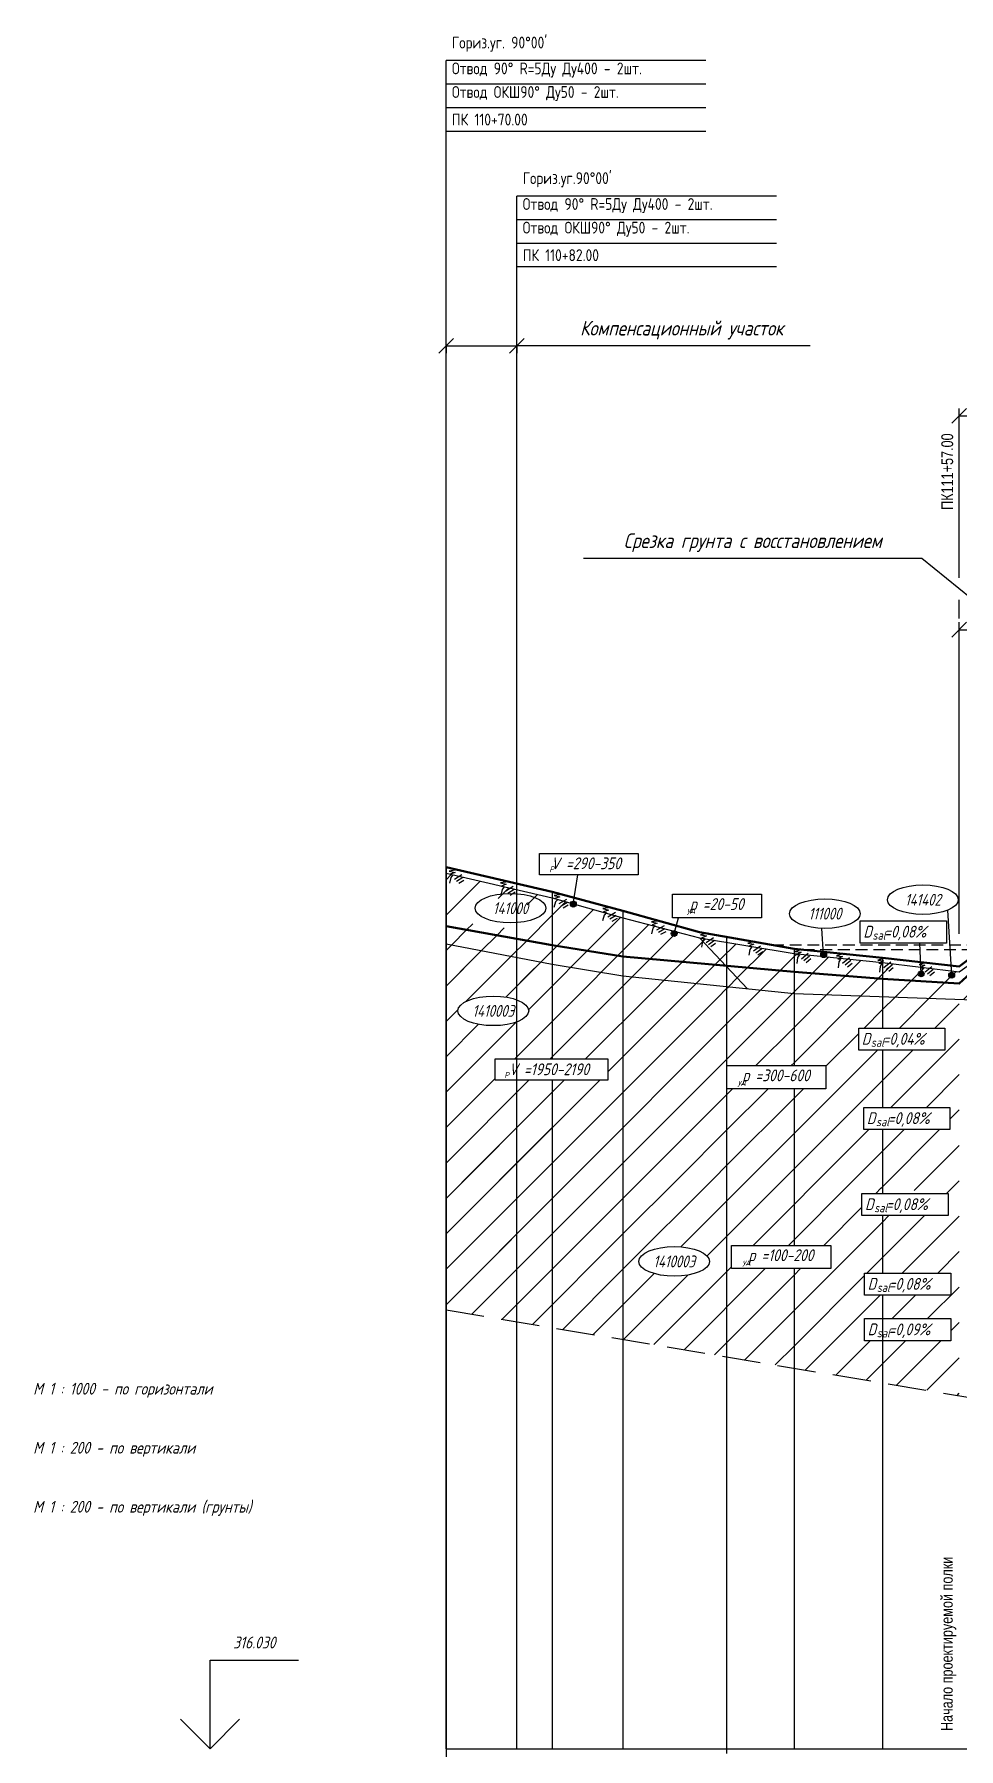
# Model space of a CAD drawing. Extents: x 32 to 1138, y -41 to 702.
# Drawn here: x 49.7 to 206.4, y 295.3 to 585.8 of the extents above; entities that cross this region are included whole.
import ezdxf
from ezdxf.enums import TextEntityAlignment as Align

# ---------------------------------------------------------------- set-up
doc = ezdxf.new("R2010")
doc.units = 0
doc.linetypes.add('IZ_HIDDEN', pattern=[3, 2, -1])
doc.linetypes.add('ИИ27003', pattern=[9.5, 6.5, -3])
for name, color, linetype, lineweight in [('ИИ_ГЕОЛОГИЯ_025', 7, 'Continuous', 25), ('ИИ_ГЕОЛОГИЯ_050', 7, 'Continuous', 50), ('ИИ_ГЕОФИЗИКА_025', 7, 'Continuous', 25), ('ИИ_ГИДРОЛОГИЯ_025', 150, 'Continuous', 25), ('ИИ_ПРОФИЛЬ_025', 7, 'Continuous', 25)]:
    doc.layers.add(name, color=color, linetype=linetype, lineweight=lineweight)
for name, color, linetype in [('Ординаты', 7, 'Continuous'), ('Оформление', 7, 'Continuous'), ('Профиль', 7, 'Continuous'), ('ТХ-Л', 140, 'Continuous')]:
    doc.layers.add(name, color=color, linetype=linetype)
doc.styles.add('VNIPISIMPLEXCUR', font='simplex.shx', dxfattribs={"width": 0.8, "oblique": 15})
doc.linetypes.add('ИИ27001', pattern='A,2.5,[1,3dservice.shx,S=1.85,R=180.0000198478428,X=0,Y=0],2.5,-1', length=6)
doc.linetypes.add('ИИ27002', pattern='A,2,-0.6,[1,3dservice.shx,S=0.6,R=30.00001285727039,X=0.9,Y=0],-0.6,[1,3dservice.shx,S=0.6,R=-30.00001285727039,X=0.3,Y=0],-0.6,[1,3dservice.shx,S=0.6,R=209.9999754093337,X=-0.3,Y=0],-0.6,[1,3dservice.shx,S=0.6,R=150.0000069905724,X=-0.9,Y=0],-0.6,2', length=7)
doc.linetypes.add('ИИ27005', pattern='A,2.5,[1,3dservice.shx,S=1.85,R=180.0000198478428,X=0,Y=0],2.5,-2,[4,3dservice.shx,S=0.5,R=0,X=0,Y=0],-2', length=9)
doc.dimstyles.new('ИИ-1000-м-dm$0', dxfattribs={"dimtxt": 2.5, "dimasz": 2.5, "dimexe": 1.25, "dimexo": 0, "dimgap": 1, "dimtad": 1, "dimtoh": 1, "dimzin": 1, "dimdsep": 46, "dimtxsty": 'VNIPISIMPLEXCUR', "dimblk": 'OBLIQUE', "dimcen": 2.5, "dimaunit": 1, "dimazin": 0, "dimtfac": 1, "dimtmove": 1, "dimatfit": 2, "dimfxl": 1, "dimarcsym": 0})
pattern_1 = [(45, (-109.8507305017109, -50.75407914248262), (-3.000000002036973, 3.000000002036973), [])]

# ---------------------------------------------------------------- blocks, each defined once
blk = doc.blocks.new('ИИ16001')
at = {"linetype": 'Continuous', "lineweight": 25}
h = blk.add_hatch(color=0, dxfattribs=at)
edge = h.paths.add_edge_path()
edge.add_arc((0, 0), 0.5, 0, 360)
at = {"color": 0, "linetype": 'Continuous', "lineweight": 25}
blk.add_circle((0, 0), 0.5, dxfattribs=at)
blk = doc.blocks.new('ИИ25010')
at = {"color": 0, "linetype": 'Continuous', "lineweight": 25}
for points in [[(0, 0), (3, 0), (0.5, -1), (2.5, -1), (1, -2), (2, -2), (1.5, -3), (1.5, -5)], [(4.939339828220179, -1.232233047033631), (2.818019484660536, -3.353553390593273)], [(5.46966991411009, -2.116116523516816), (3.701902961143721, -3.883883476483184)], [(6, -3), (4.585786437626904, -4.414213562373094)]]:
    blk.add_lwpolyline(points, dxfattribs=at)
blk = doc.blocks.new('ИИ25020')
at = {"color": 0, "linetype": 'Continuous', "lineweight": 25}
blk.add_ellipse((0, 0), major_axis=(-6, 0), ratio=0.4166666666666667, dxfattribs=at)
at = {"color": 0, "linetype": 'Continuous', "style": 'VNIPISIMPLEXCUR', "oblique": 15, "width": 0.75}
blk.add_attdef('INDEX', text='', height=2, dxfattribs=at).set_placement((0, 0), align=Align.MIDDLE_CENTER)
blk = doc.blocks.new('_Oblique')
at = {"color": 0, "linetype": 'ByBlock', "lineweight": -2}
blk.add_line((-0.5, -0.5), (0.5, 0.5), dxfattribs=at)
blk = doc.blocks.new('*D24')
at = {"layer": 'Defpoints', "color": 0, "transparency": 16777216}
for p in [(119.4847489667734, 533.2312968951678), (131.4847489667736, 533.2312968951678), (131.4847489667736, 533.0531725167325)]:
    blk.add_point(p, dxfattribs=at)
at = {"layer": 'ТХ-Л', "color": 0, "lineweight": -2, "transparency": 16777216}
for p, q in [((119.4847489667734, 533.2312968951678), (119.4847489667734, 531.8031725167325)), ((119.4847489667734, 533.0531725167325), (131.4847489667736, 533.0531725167325)), ((131.4847489667736, 533.2312968951678), (131.4847489667736, 531.8031725167325)), ((181.2318382539682, 533.0531725167325), (131.4847489667736, 533.0531725167325))]:
    blk.add_line(p, q, dxfattribs=at)
at = {"layer": 'ТХ-Л', "color": 0, "lineweight": -2, "transparency": 16777216, "xscale": 2.5, "yscale": 2.5, "zscale": 2.5, "rotation": 180}
blk.add_blockref('_Oblique', (119.4847489667734, 533.0531725167325), dxfattribs=at)
at = {"layer": 'ТХ-Л', "color": 0, "lineweight": -2, "transparency": 16777216, "xscale": 2.5, "yscale": 2.5, "zscale": 2.5}
blk.add_blockref('_Oblique', (131.4847489667736, 533.0531725167325), dxfattribs=at)
at = {"layer": 'ТХ-Л', "color": 0, "transparency": 16777216, "insert": (159.437118688847, 535.7198391833991), "char_height": 2.5, "attachment_point": 5, "style": 'VNIPISIMPLEXCUR'}
blk.add_mtext('Компенсационный участок', dxfattribs=at)
blk = doc.blocks.new('*D25')
at = {"layer": 'Defpoints', "color": 0, "transparency": 16777216}
for p in [(223.455866981958, 521.2021511631724), (206.4847489667746, 427.8975816699554), (223.455866981958, 425.3475816699554)]:
    blk.add_point(p, dxfattribs=at)
at = {"layer": 'ТХ-Л', "color": 0, "lineweight": -2, "transparency": 16777216}
for p, q in [((214.9703079743663, 521.2021511631724), (217.6974316488154, 527.004406109739)), ((217.6974316488154, 527.004406109739), (313.2868707790578, 527.004406109739)), ((206.4847489667746, 493.7464656865401), (206.4847489667746, 522.4521511631724)), ((206.4847489667746, 521.2021511631724), (223.455866981958, 521.2021511631724)), ((223.455866981958, 486.8327194516039), (223.455866981958, 522.4521511631724)), ((206.4847489667746, 486.8327194516039), (206.4847489667746, 489.9964656865401)), ((206.4847489667746, 433.4228962539308), (206.4847489667746, 483.0827194516039)), ((223.455866981958, 436.1746955736015), (223.455866981958, 458.3482527308397)), ((223.455866981958, 428.601463654771), (223.455866981958, 428.8728962539308))]:
    blk.add_line(p, q, dxfattribs=at)
at = {"layer": 'ТХ-Л', "color": 0, "lineweight": -2, "transparency": 16777216, "xscale": 2.5, "yscale": 2.5, "zscale": 2.5, "rotation": 180}
blk.add_blockref('_Oblique', (206.4847489667746, 521.2021511631724), dxfattribs=at)
at = {"layer": 'ТХ-Л', "color": 0, "lineweight": -2, "transparency": 16777216, "xscale": 2.5, "yscale": 2.5, "zscale": 2.5}
blk.add_blockref('_Oblique', (223.455866981958, 521.2021511631724), dxfattribs=at)
at = {"layer": 'ТХ-Л', "color": 0, "transparency": 16777216, "insert": (265.4921512139366, 529.6710727764056), "char_height": 2.5, "attachment_point": 5, "style": 'VNIPISIMPLEXCUR'}
blk.add_mtext('Укрепление береговой срезки трехмерными георешетками', dxfattribs=at)
blk = doc.blocks.new('*D26')
at = {"layer": 'Defpoints', "color": 0, "transparency": 16777216}
for p in [(223.455866981958, 484.9577194516039), (223.455866981958, 482.9688872961135), (206.4847489667746, 463.9724059680659)]:
    blk.add_point(p, dxfattribs=at)
at = {"layer": 'ТХ-Л', "color": 0, "lineweight": -2, "transparency": 16777216}
for p, q in [((200.1398767545622, 497.0410527849373), (142.8051692864812, 497.0410527849373)), ((214.9703079743663, 484.9577194516039), (200.1398767545622, 497.0410527849373)), ((206.4847489667746, 463.9724059680659), (206.4847489667746, 486.2077194516039)), ((223.455866981958, 482.9688872961135), (223.455866981958, 486.2077194516039)), ((206.4847489667746, 484.9577194516039), (223.455866981958, 484.9577194516039))]:
    blk.add_line(p, q, dxfattribs=at)
at = {"layer": 'ТХ-Л', "color": 0, "lineweight": -2, "transparency": 16777216, "xscale": 2.5, "yscale": 2.5, "zscale": 2.5, "rotation": 180}
blk.add_blockref('_Oblique', (206.4847489667746, 484.9577194516039), dxfattribs=at)
at = {"layer": 'ТХ-Л', "color": 0, "lineweight": -2, "transparency": 16777216, "xscale": 2.5, "yscale": 2.5, "zscale": 2.5}
blk.add_blockref('_Oblique', (223.455866981958, 484.9577194516039), dxfattribs=at)
at = {"layer": 'ТХ-Л', "color": 0, "transparency": 16777216, "insert": (171.4725230205217, 499.707719451604), "char_height": 2.5, "attachment_point": 5, "style": 'VNIPISIMPLEXCUR'}
blk.add_mtext('Срезка грунта с восстановлением ', dxfattribs=at)

msp = doc.modelspace()

# ---------------------------------------------------------------- hatches: boundary and pattern name
at = {"layer": 'ИИ_ГЕОЛОГИЯ_025'}
h = msp.add_hatch(dxfattribs=at)
h.set_pattern_fill('ИИ_СУГЛИНОК', color=256, pattern_type=2)
h.set_pattern_definition(pattern_1)
h.paths.add_polyline_path([(129.367290572449, 441.4185707901223), (129.3487155516405, 441.3960796477711), (128.8615062333661, 441.5084499293698), (120.670383963295, 443.4207790259451), (120.654518056317, 443.4015681525872), (120.1673087380426, 443.5139384341859), (119.4847489667733, 443.6975816699553), (119.4847489667733, 434.6975816699556), (137.4847489667733, 431.4938410023615), (137.4847489667733, 439.5466053853288)])
edge = h.paths.add_edge_path(flags=16)
edge.add_ellipse((128.2785920435905, 436.9153307883498), major_axis=(-6, 5.499036685130191e-14), ratio=0.4166666666666666, start_angle=0, end_angle=360)
h.paths.add_polyline_path([(123.8589031616607, 435.5493053845654), (132.4303317330892, 435.2813561921342), (133.2341793103826, 438.2813561921342), (124.662750738954, 438.5493053845654)], flags=8)
h = msp.add_hatch(dxfattribs=at)
h.set_pattern_fill('ИИ_СУГЛИНОК', color=256, pattern_type=2)
h.set_pattern_definition(pattern_1)
h.paths.add_polyline_path([(119.4847489667733, 434.6975816699556), (119.4847489667733, 431.7560662137857), (137.4847489667733, 428.276147659421), (137.4847489667733, 431.4938410023615)])
h.paths.add_polyline_path([(149.4847489667733, 429.6105855795586), (137.4847489667733, 431.4938410023615), (137.4847489667733, 428.276147659421), (149.4847489667733, 426.2942228020938)])
h.paths.add_polyline_path([(149.4847489667733, 436.1232253355051), (141.5559399932921, 438.3851692070617, -0.9167412220641789), (140.5634589182891, 438.4715543375174, -0.09583119361013528), (140.599527860207, 438.6580160583794), (138.4201860042621, 439.2797423443283), (138.4098723238997, 439.2681736665275), (137.9272555972495, 439.3988683303723), (137.9618959756721, 439.410484089404), (137.4847489667733, 439.5466053853288), (137.4847489667733, 431.4938410023615), (149.4847489667733, 429.6105855795586)])
h.paths.add_polyline_path([(162.4847489667733, 432.7653957363882), (158.5532016286149, 433.7808931227265, -0.1628031964977468), (158.6538168782891, 433.4800745375174, -1), (157.6538168782891, 433.4800745375174, -0.2959882845569535), (157.9500703153723, 433.936678674708), (149.4847489667733, 436.1232253355051), (149.4847489667733, 429.6105855795586), (166.9115696826079, 428.0500154824687)])
h.paths.add_polyline_path([(167.0543799154854, 427.8978962539308), (166.9115696826079, 428.0500154824687), (149.4847489667733, 429.6105855795586), (149.4847489667733, 426.2942228020938), (167.0543799154854, 424.4740822558073)])
h.paths.add_polyline_path([(167.0543799154854, 427.8978962539308), (167.0543799154854, 424.4740822558073), (170.6149610267572, 424.1052208911101)])
h = msp.add_hatch(dxfattribs=at)
h.set_pattern_fill('ИИ_СУГЛИНОК', color=256, pattern_type=2)
h.set_pattern_definition(pattern_1)
h.paths.add_polyline_path([(178.4847489667733, 421.9081539809619), (167.0543799154854, 422.5488513166493), (167.0543799154854, 411.1037767732637), (178.4847489667733, 411.1037767732637)])
h.paths.add_polyline_path([(123.9755685375868, 430.1231293677429), (119.4847489667733, 430.7304713834876), (119.4847489667733, 369.6975816699555), (137.4847489667733, 366.690877759341), (137.4847489667733, 408.6294912667745), (127.8142968130034, 408.6294912667745), (127.8142968130034, 412.2345840889921), (137.4847489667733, 412.2345840889921), (137.4847489667733, 427.7166942958547), (135.4983175543213, 428.18529606435)])
edge = h.paths.add_edge_path(flags=16)
edge.add_ellipse((127.4970924201613, 420.366529224691), major_axis=(-6, 5.499036685130191e-14), ratio=0.4166666666666666, start_angle=0, end_angle=360)
h.paths.add_polyline_path([(119.4847489667733, 431.7560662137857), (119.4847489667733, 430.7304713834876), (123.975568537587, 430.1231293677428), (135.4983175543213, 428.18529606435), (137.4847489667733, 427.7166942958547), (137.4847489667733, 428.276147659421)])
h.paths.add_polyline_path([(137.4847489667733, 428.276147659421), (137.4847489667733, 427.7166942958547), (141.1804404804108, 426.8448758337381), (149.4847489667733, 425.7421177311086), (149.4847489667733, 426.2942228020938)])
h.paths.add_polyline_path([(149.4847489667733, 425.7421177311086), (141.1804404804107, 426.8448758337381), (137.4847489667733, 427.7166942958547), (137.4847489667733, 426.9702948189761), (145.317806258539, 425.3081738397988), (149.4847489667733, 424.7485458189213)])
h.paths.add_polyline_path([(151.4713801344275, 425.4783060458051), (149.4847489667733, 425.7421177311086), (149.4847489667733, 424.7485458189213), (165.0104207471119, 422.6634197253817), (167.0543799154854, 422.5488513166493), (167.0543799154854, 423.6584926251477), (162.4839182225129, 424.0078348854234)])
h.paths.add_polyline_path([(149.4847489667733, 426.2942228020938), (149.4847489667733, 425.7421177311086), (151.4713801344275, 425.4783060458051), (162.4839182225129, 424.0078348854234), (167.0543799154854, 423.6584926251477), (167.0543799154854, 424.4740822558073)])
h = msp.add_hatch(dxfattribs=at)
h.set_pattern_fill('ИИ_СУГЛИНОК', color=256, pattern_type=2)
h.set_pattern_definition(pattern_1)
h.paths.add_polyline_path([(127.8142968130034, 412.2345840889921), (137.4847489667733, 412.2345840889921), (137.4847489667733, 426.9702948189761), (131.5432316928305, 428.2310439928071), (119.4847489667733, 430.01870846843), (119.4847489667733, 394.4357330486168), (132.4965289811195, 393.0361411247183), (137.4847489667733, 392.871297026951), (137.4847489667733, 408.6294912667745), (127.8142968130034, 408.6294912667745)])
edge = h.paths.add_edge_path(flags=16)
edge.add_ellipse((127.4970924201613, 420.366529224691), major_axis=(-6, 5.499036685130191e-14), ratio=0.4166666666666666, start_angle=0, end_angle=360)
h.paths.add_polyline_path([(149.4847489667733, 424.7485458189213), (145.317806258539, 425.3081738397988), (137.4847489667733, 426.9702948189761), (137.4847489667733, 412.2345840889921), (146.931724828367, 412.2345840889921), (146.931724828367, 408.6294912667745), (137.4847489667733, 408.6294912667745), (137.4847489667733, 392.871297026951), (149.4847489667733, 392.4747368955018)])
h.paths.add_polyline_path([(167.0543799154854, 422.5488513166493), (165.0104207471119, 422.6634197253817), (149.4847489667733, 424.7485458189213), (149.4847489667733, 392.4747368955018), (167.0543799154854, 391.894118965624)])
h = msp.add_hatch(dxfattribs=at)
h.set_pattern_fill('ИИ_СУГЛИНОК', color=256, pattern_type=2)
h.set_pattern_definition(pattern_1)
h.paths.add_polyline_path([(167.0543799154854, 432.0072706191261), (163.3056613122846, 432.6292021848328), (163.0000984426195, 432.2164535274615), (166.9115696826079, 428.0500154824687), (167.0543799154854, 428.0372268400295)])
h.paths.add_polyline_path([(178.4847489667733, 430.1109140042008), (167.0543799154854, 432.0072706191261), (167.0543799154854, 428.0372268400295), (178.4847489667733, 427.0136384052248)])
h.paths.add_polyline_path([(178.4847489667733, 427.0136384052248), (167.0543799154854, 428.0372268400295), (167.0543799154854, 427.8978962539308), (170.6149610267572, 424.1052208911101), (178.4847489667733, 423.289943657222)])
h.paths.add_polyline_path([(193.4847489667733, 425.8271948413362), (178.4847489667733, 427.0136384052248), (178.4847489667733, 423.289943657222), (193.4847489667733, 422.7773066143042)])
h.paths.add_polyline_path([(183.8686479414636, 429.5593816426015, -0.4965639660861079), (183.076110829155, 429.6405699909085), (178.4847489667733, 430.1109140042008), (178.4847489667733, 427.0136384052248), (193.4847489667733, 425.8271948413362), (193.4847489667733, 428.5742979824513)])
h.paths.add_polyline_path([(199.9995267964369, 427.6682567088251), (199.8743990007289, 427.6816480813854), (199.9965843456348, 427.7454746328241), (199.9951883412792, 427.7821095896941), (193.4847489667733, 428.5742979824513), (193.4847489667733, 425.8271948413362), (206.4847489667733, 424.9975816699557), (206.4847489667733, 426.5024990292774), (206.4847489667733, 426.9924617171187), (205.1691877837253, 427.1525388239347), (205.1823627078046, 426.9234114911574, -0.4311383567467219), (205.7110655183818, 426.4242360223441, -1), (204.7110655183818, 426.4242360223441, -0.3974889224172749), (205.1823627078046, 426.9234114911574), (205.1691877837254, 427.1525388239347), (200.0532023613579, 427.7750504603974), (199.9965843456348, 427.7454746328241), (199.9995267964369, 427.668256708825), (200.3715599616697, 427.628441137135), (200.0697725369488, 427.1578836483195), (200.0684777716728, 427.1457854765882, -0.3967232553024843), (200.5384544982891, 426.6466876875174, -1), (199.5384544982891, 426.6466876875174, -0.4031015221059018), (200.0194154193272, 427.1463250694978)])
h.paths.add_polyline_path([(206.4847489667733, 424.9975816699557), (193.4847489667733, 425.8271948413362), (193.4847489667733, 422.7773066143042), (206.4847489667733, 422.3330211771087)])
h.paths.add_polyline_path([(208.9847489667733, 424.0024990292774), (206.4847489667733, 424.0024990292774), (206.4847489667733, 422.3330211771087), (208.9847489667733, 422.2475816699557)])
h = msp.add_hatch(dxfattribs=at)
h.set_pattern_fill('ИИ_СУГЛИНОК', color=256, pattern_type=2)
h.set_pattern_definition(pattern_1)
h.paths.add_polyline_path([(178.4847489667733, 422.8249679408731), (174.9569713509314, 423.0544597419187), (167.0543799154854, 423.6584926251477), (167.0543799154854, 422.5488513166493), (178.4847489667733, 421.9081539809619)])
h.paths.add_polyline_path([(167.0543799154854, 424.4740822558073), (167.0543799154854, 423.6584926251477), (174.9569713509314, 423.0544597419187), (178.4847489667733, 422.8249679408731), (178.4847489667733, 423.289943657222)])
h.paths.add_polyline_path([(193.4847489667733, 422.7773066143042), (178.4847489667733, 423.289943657222), (178.4847489667733, 422.8249679408731), (191.5664851851012, 421.9739644104732), (193.4847489667733, 421.8882726586681)])
h.paths.add_polyline_path([(178.4847489667733, 422.8249679408731), (178.4847489667733, 421.9081539809619), (179.6306749036281, 421.8439223108082), (193.4847489667733, 421.2133332013002), (193.4847489667733, 421.8882726586681), (191.5664851851012, 421.9739644104732)])
h.paths.add_polyline_path([(193.4847489667733, 421.2133332013002), (179.6306749036281, 421.8439223108082), (178.4847489667733, 421.9081539809619), (178.4847489667733, 411.1037767732637), (183.8774475077163, 411.1037767732637), (183.8774475077163, 407.1761146913609), (178.4847489667733, 407.1761146913609), (178.4847489667733, 391.2049948682426), (193.4847489667733, 390.3086778943179), (193.4847489667733, 400.2630512864903), (190.3110460992631, 400.2630512864903), (190.3110460992631, 404.0181065722004), (193.4847489667733, 404.0181065722004), (193.4847489667733, 413.712404292869), (189.4438849024965, 413.712404292869), (189.4438849024965, 417.4674595785791), (193.4847489667733, 417.4674595785791)])
h = msp.add_hatch(dxfattribs=at)
h.set_pattern_fill('ИИ_СУГЛИНОК', color=256, pattern_type=2)
h.set_pattern_definition(pattern_1)
h.paths.add_polyline_path([(206.4847489667733, 422.3330211771087), (193.4847489667733, 422.7773066143042), (193.4847489667733, 421.8882726586681), (200.174909203956, 421.5894130565327), (204.5689107890954, 420.4679048557668), (206.4847489667733, 419.8864397448116), (206.4847489667733, 420.2475816699557)])
h.paths.add_polyline_path([(200.174909203956, 421.5894130565327), (193.4847489667733, 421.8882726586681), (193.4847489667733, 421.2133332013002), (194.7981952311217, 421.1535497104334), (199.3825149991227, 420.5657046925157), (205.9403601450925, 419.1595136002694), (206.4847489667733, 418.915756590936), (206.4847489667733, 419.8864397448116), (204.5689107890954, 420.4679048557668)])
h.paths.add_polyline_path([(199.3825149991227, 420.5657046925157), (194.7981952311217, 421.1535497104334), (193.4847489667733, 421.2133332013002), (193.4847489667733, 417.4674595785791), (204.0472766748791, 417.4674595785791), (204.0472766748791, 413.712404292869), (193.4847489667733, 413.712404292869), (193.4847489667733, 404.0181065722004), (204.9144378716456, 404.0181065722004), (204.9144378716456, 400.2630512864903), (193.4847489667733, 400.2630512864903), (193.4847489667733, 390.3086778943179), (196.3587657367651, 390.1369425600321), (206.4847489667733, 389.3040794171632), (206.4847489667733, 418.915756590936), (205.9403601450925, 419.1595136002694)])
h = msp.add_hatch(dxfattribs=at)
h.set_pattern_fill('ИИ_СУГЛИНОК', color=256, pattern_type=2)
h.set_pattern_definition(pattern_1)
h.paths.add_polyline_path([(167.0543799154854, 391.8880104548354), (166.8256634472024, 391.9016772850179), (149.4847489667733, 392.4747368955018), (149.4847489667733, 364.6864084855981), (167.0543799154854, 361.7515930366233)])
edge = h.paths.add_edge_path(flags=16)
edge.add_ellipse((158.1704388239406, 377.9172114981657), major_axis=(-6, 5.499036685130191e-14), ratio=0.4166666666666666, start_angle=0, end_angle=360)
h.paths.add_polyline_path([(178.4847489667733, 391.2049948682426), (167.0543799154854, 391.8880104548354), (167.0543799154854, 361.7515930366233), (178.4847489667733, 359.8422744073858), (178.4847489667733, 376.7044381108435), (167.8986539428926, 376.7044381108435), (167.8986539428926, 380.6321001927463), (178.4847489667733, 380.6321001927463)])
h.paths.add_polyline_path([(178.4847489667733, 407.1761146913609), (167.0543799154854, 407.1761146913609), (167.0543799154854, 391.8880104548354), (178.4847489667733, 391.2049948682426)])
h = msp.add_hatch(dxfattribs=at)
h.set_pattern_fill('ИИ_СУГЛИНОК', color=256, pattern_type=2)
h.set_pattern_definition(pattern_1)
h.paths.add_polyline_path([(137.4847489667733, 392.871297026951), (132.4965289811195, 393.0361411247183), (119.4847489667733, 394.4357330486168), (119.4847489667733, 369.6975816699555), (137.4847489667733, 366.690877759341)])
h.paths.add_polyline_path([(149.4847489667733, 392.4747368955018), (137.4847489667733, 392.871297026951), (137.4847489667733, 366.690877759341), (149.4847489667733, 364.6864084855981)])
h = msp.add_hatch(dxfattribs=at)
h.set_pattern_fill('ИИ_СУГЛИНОК', color=256, pattern_type=2)
h.set_pattern_definition(pattern_1)
h.paths.add_polyline_path([(193.4847489667733, 385.6799220502521), (189.9990104315121, 385.6799220502521), (189.9990104315121, 389.4349773359622), (193.4847489667733, 389.4349773359622), (193.4847489667733, 390.3086778943179), (178.4847489667733, 391.2049948682426), (178.4847489667733, 380.6321001927463), (184.7013456385113, 380.6321001927463), (184.7013456385113, 376.7044381108435), (178.4847489667733, 376.7044381108435), (178.4847489667733, 359.8422744073858), (193.4847489667733, 357.3366878152071), (193.4847489667733, 364.4769533134104), (190.4465791237764, 364.4769533134104), (190.4465791237764, 368.2320085991205), (193.4847489667733, 368.2320085991205), (193.4847489667733, 372.1839245147939), (190.4465791237764, 372.1839245147939), (190.4465791237764, 375.9389798005041), (193.4847489667733, 375.9389798005041)])
h = msp.add_hatch(dxfattribs=at)
h.set_pattern_fill('ИИ_СУГЛИНОК', color=256, pattern_type=2)
h.set_pattern_definition(pattern_1)
h.paths.add_polyline_path([(206.4847489667733, 389.3040794171632), (204.6024022038947, 389.4589026284297), (204.6024022038947, 385.6799220502521), (193.4847489667733, 385.6799220502521), (193.4847489667733, 375.9389798005041), (205.0499708961589, 375.9389798005041), (205.0499708961589, 372.1839245147939), (193.4847489667733, 372.1839245147939), (193.4847489667733, 368.2320085991205), (205.0499708961589, 368.2320085991205), (205.0499708961589, 364.4769533134104), (193.4847489667733, 364.4769533134104), (193.4847489667733, 357.3366878152071), (206.4847489667733, 355.1651794353188)])

# ---------------------------------------------------------------- linework, layer by layer
at = {"layer": 'ИИ_ГЕОЛОГИЯ_025', "flags": 128}
for points in [[(119.4847489667725, 443.6975816699555), (137.4847489667733, 439.5466053853288), (149.4847489667733, 436.1232253355051), (162.4847489667733, 432.7653957363882), (178.4847489667733, 430.1109140042008), (193.4847489667733, 428.5742979824513), (206.4847489667733, 426.9924617171187), (208.9847489667733, 428.7475816699557)], [(205.2110655206722, 426.4242360184189), (204.5777490897394, 437.4383491738985)], [(183.5031756536115, 429.9006000601526), (183.1876828179024, 434.350151019555)], [(119.4847489667733, 431.7560662137857), (137.4847489667733, 428.276147659421), (149.4847489667733, 426.2942228020938), (178.4847489667733, 423.289943657222), (208.9847489667733, 422.2475816699557)], [(200.0384545018584, 426.6466876832592), (199.8396562301875, 431.8636958391739)]]:
    msp.add_lwpolyline(points, dxfattribs=at)
for points in [[(189.719421933066, 435.6187511248841), (204.3228137054485, 435.6187511248841), (204.3228137054485, 431.8636958391739), (189.719421933066, 431.8636958391739)], [(189.4438849024965, 417.4674595785791), (204.0472766748791, 417.4674595785791), (204.0472766748791, 413.712404292869), (189.4438849024965, 413.712404292869)], [(190.3110460992631, 404.0181065722004), (204.9144378716456, 404.0181065722004), (204.9144378716456, 400.2630512864903), (190.3110460992631, 400.2630512864903)], [(189.9990104315121, 389.4349773359622), (204.6024022038947, 389.4349773359622), (204.6024022038947, 385.6799220502521), (189.9990104315121, 385.6799220502521)], [(190.4465791237764, 375.9389798005041), (205.0499708961589, 375.9389798005041), (205.0499708961589, 372.1839245147939), (190.4465791237764, 372.1839245147939)], [(190.4465791237764, 368.2320085991205), (205.0499708961589, 368.2320085991205), (205.0499708961589, 364.4769533134104), (190.4465791237764, 364.4769533134104)]]:
    msp.add_lwpolyline(points, close=True, dxfattribs=at)
at = {"layer": 'ИИ_ГЕОЛОГИЯ_025', "linetype": 'ИИ27002', "flags": 128}
msp.add_lwpolyline([(162.4847489667733, 432.7653957363882), (170.6149610267572, 424.1052208911101)], dxfattribs=at)
at = {"layer": 'ИИ_ГЕОЛОГИЯ_025', "linetype": 'ИИ27003', "flags": 128}
msp.add_lwpolyline([(119.4847489667733, 369.6975816699555), (208.9847489667733, 354.7475816699557)], dxfattribs=at)
at = {"layer": 'ИИ_ГЕОЛОГИЯ_050', "linetype": 'ИИ27001', "flags": 128}
msp.add_lwpolyline([(119.4847489667725, 444.6975816699558), (137.4847489667733, 440.5475816699554), (149.4847489667733, 437.3475816699555), (162.4847489667733, 433.6975816699554), (178.4847489667733, 430.8975816699554), (193.4847489667733, 429.3475816699554), (206.4847489667733, 427.8975816699556), (208.9847489667733, 429.7475816699557)], dxfattribs=at)
at = {"layer": 'ИИ_ГЕОЛОГИЯ_050', "linetype": 'ИИ27005', "flags": 128}
msp.add_lwpolyline([(119.4847489667725, 434.6975816699558), (137.4847489667733, 431.4938410023615), (149.4847489667733, 429.6105855795586), (178.4847489667733, 427.0136384052248), (193.4847489667733, 425.8271948413362), (206.4847489667733, 424.9975816699557), (208.9847489667733, 427.2475816699557)], dxfattribs=at)
at = {"layer": 'ИИ_ГЕОФИЗИКА_025', "flags": 128}
for points in [[(135.3323643374307, 447.0469068388143), (152.0786052051327, 447.0469068388143), (152.0786052051327, 443.4171948377375), (135.3323643374307, 443.4171948377375)], [(157.8777670739684, 440.1316972139684), (172.947324567008, 440.1316972139684), (172.947324567008, 436.1290735451148), (157.8777670739684, 436.1290735451148)], [(127.8142968130034, 412.2345840889921), (146.931724828367, 412.2345840889921), (146.931724828367, 408.6294912667745), (127.8142968130034, 408.6294912667745)], [(167.0747558120976, 411.1037767732637), (183.8774475077163, 411.1037767732637), (183.8774475077163, 407.1761146913609), (167.0747558120976, 407.1761146913609)], [(167.8986539428926, 380.6321001927463), (184.7013456385113, 380.6321001927463), (184.7013456385113, 376.7044381108435), (167.8986539428926, 376.7044381108435)]]:
    msp.add_lwpolyline(points, close=True, dxfattribs=at)
for points in [[(141.0634589171628, 438.471554339219), (141.8391427413131, 443.4171948377375)], [(158.1538168785315, 433.4800745363345), (158.9071096627391, 436.1290735451148)]]:
    msp.add_lwpolyline(points, dxfattribs=at)
at = {"layer": 'ИИ_ГИДРОЛОГИЯ_025', "linetype": 'IZ_HIDDEN', "flags": 128}
for points in [[(174.7686656297711, 431.5478962539308), (231.6646394594229, 431.5478962539308)], [(179.933317508947, 430.7478962539308), (230.6389984349784, 430.7478962539308)]]:
    msp.add_lwpolyline(points, dxfattribs=at)
at = {"layer": 'ИИ_ПРОФИЛЬ_025', "flags": 128}
for points in [[(119.4847489667733, 444.6975816699554), (119.4847489667733, 295.3475816699553)], [(119.4847489667733, 444.6975816699554), (137.4847489667733, 440.5475816699554), (149.4847489667733, 437.3475816699555), (162.4847489667733, 433.6975816699554), (178.4847489667733, 430.8975816699554), (193.4847489667733, 429.3475816699554), (206.4847489667733, 427.8975816699556)], [(137.4847489667733, 440.5475816699554), (137.4847489667733, 412.2345840889921)], [(149.4847489667733, 437.3475816699555), (149.4847489667733, 295.3475816699553)], [(167.0543799154854, 432.8978962539308), (167.0543799154854, 294.5478962539307)], [(178.4847489667733, 430.8975816699554), (178.4847489667733, 411.1037767732637)], [(193.4847489667733, 429.3475816699554), (193.4847489667733, 417.4674595785791)], [(193.4847489667733, 413.712404292869), (193.4847489667733, 404.0181065722004)], [(137.4847489667733, 408.6294912667745), (137.4847489667733, 295.3475816699553)], [(178.4847489667733, 407.1761146913609), (178.4847489667733, 380.6321001927463)], [(193.4847489667733, 400.2630512864903), (193.4847489667733, 389.4349773359622)], [(193.4847489667733, 385.6799220502521), (193.4847489667733, 375.9389798005041)], [(178.4847489667733, 376.7044381108435), (178.4847489667733, 295.3475816699553)], [(193.4847489667733, 372.1839245147939), (193.4847489667733, 295.3475816699553)], [(79.48474896677328, 295.3475816699553), (79.48474896677328, 310.3475816699553), (94.48474896677328, 310.3475816699553)], [(74.48474896677328, 300.3475816699553), (79.48474896677328, 295.3475816699553), (84.48474896677328, 300.3475816699553)], [(119.4847489667733, 295.3475816699553), (369.4847489667733, 295.3475816699553)], [(119.4847489667733, 295.3475816699553), (119.4847489667733, 32.34758166995533)]]:
    msp.add_lwpolyline(points, dxfattribs=at)
at = {"layer": 'Профиль'}
msp.add_lwpolyline([(119.4847489667736, 444.6975816699555), (137.4847489667736, 440.5475816699557), (149.4847489667736, 437.3475816699556), (162.4847489667736, 433.6975816699555), (178.4847489667736, 430.8975816699556), (193.4847489667736, 429.3475816699554), (206.4847489667736, 427.8975816699556)], dxfattribs=at)
at = {"layer": 'ТХ-Л'}
for p, q in [((163.5323686557965, 581.4017966056697), (119.4847489667733, 581.4017966056697)), ((119.4847489667733, 295.3475816699553), (119.4847489667733, 581.4017966056697)), ((163.5323686557965, 577.4017966056697), (119.4847489667733, 577.4017966056697)), ((163.5323686557965, 573.4017966056697), (119.4847489667733, 573.4017966056697)), ((163.5323686557965, 569.4017966056697), (119.4847489667733, 569.4017966056697)), ((175.5323686557969, 558.4233114666334), (131.4847489667736, 558.4233114666334)), ((175.5323686557969, 558.4233114666334), (131.4847489667736, 558.4233114666334)), ((131.4847489667736, 295.3475816699553), (131.4847489667737, 558.4233114666334)), ((175.5323686557969, 554.4233114666334), (131.4847489667736, 554.4233114666334)), ((175.5323686557969, 550.4233114666334), (131.4847489667736, 550.4233114666334)), ((175.5323686557969, 546.4233114666334), (131.4847489667736, 546.4233114666334))]:
    msp.add_line(p, q, dxfattribs=at)

# ---------------------------------------------------------------- block references
at = {"layer": 'ИИ_ГЕОЛОГИЯ_025'}
for p, xscale, yscale, zscale, rotation in [((119.9048399829656, 444.6007273523335), 0.4999999999999999, 0.4999999999999999, 0.4999999999999999, 347.01237718), ((128.5990374782891, 442.5952388475174), 0.4999999999999999, 0.4999999999999999, 0.4999999999999999, 347.01237718), ((137.7060281982891, 440.4947964475174), 0.5, 0.5, 0.5, 344.8474840900001), ((145.9675433782891, 438.2575429675174), 0.5, 0.5, 0.5, 344.8474840900001), ((154.2290585582891, 436.0202894975174), 0.5, 0.5, 0.5, 344.8474840900001), ((162.4905737382891, 433.7830360175174), 0.5, 0.5, 0.5, 350.05205313), ((170.4971616282891, 432.3787574775174), 0.5, 0.5, 0.5, 350.05205313), ((178.5037495182891, 430.9744789375174), 0.5, 0.5, 0.5, 353.89136716), ((185.497050328289, 430.2260449475174), 0.5, 0.5, 0.5, 353.89136716), ((192.4903511282891, 429.4776109475173), 0.5, 0.5, 0.5, 353.89136716), ((199.4836519282891, 428.7291769475174), 0.5, 0.5, 0.5, 353.89136716)]:
    msp.add_blockref('ИИ25010', p, dxfattribs=dict(at, xscale=xscale, yscale=yscale, zscale=zscale, rotation=rotation))
for p, values in [((200.3304995212135, 439.2041936712017), {'INDEX': '141402'}), ((130.4033041457196, 437.7671874317728), {'INDEX': '141000'}), ((183.7173136383032, 436.8403920830924), {'INDEX': '111000'}), ((127.4970924201613, 420.366529224691), {'INDEX': '141000Э'}), ((158.1704388239406, 377.9172114981657), {'INDEX': '141000Э'})]:
    msp.add_blockref('ИИ25020', p, dxfattribs=at).add_auto_attribs(values)
for p in [(183.5031756536603, 429.9006000577666), (200.0384544982891, 426.6466876875174), (205.2110655183818, 426.4242360223441)]:
    msp.add_blockref('ИИ16001', p, dxfattribs=at)
at = {"layer": 'ИИ_ГЕОФИЗИКА_025'}
for p in [(141.0634589182891, 438.4715543375174), (158.1538168782891, 433.4800745375174)]:
    msp.add_blockref('ИИ16001', p, dxfattribs=at)

# ---------------------------------------------------------------- texts
at = {"layer": 'ИИ_ГЕОЛОГИЯ_025', "style": 'VNIPISIMPLEXCUR', "oblique": 15, "width": 0.8}
for s, height, p in [('D  =0,08%%%', 2, (190.2375733630953, 432.7909954779261)), ('sal', 1.5, (191.7864486176478, 432.4307864701204)), ('D  =0,04%%%', 2, (189.9620363325258, 414.6397039316212)), ('sal', 1.5, (191.5109115870783, 414.2794949238155)), ('D  =0,08%%%', 2, (190.8291975292924, 401.1903509252425)), ('sal', 1.5, (192.3780727838449, 400.8301419174368)), ('D  =0,08%%%', 2, (190.5171618615415, 386.6072216890043)), ('sal', 1.5, (192.066037116094, 386.2470126811986)), ('D  =0,08%%%', 2, (190.9647305538057, 373.1112241535461)), ('sal', 1.5, (192.5136058083582, 372.7510151457404)), ('D  =0,09%%%', 2, (190.9647305538057, 365.4042529521626)), ('sal', 1.5, (192.5136058083582, 365.0440439443569))]:
    msp.add_text(s, height=height, dxfattribs=at).set_placement(p)
at = {"layer": 'ИИ_ГЕОФИЗИКА_025', "style": 'VNIPISIMPLEXCUR', "oblique": 15, "width": 0.8}
for s, height, p in [('P', 0.9999999999999999, (137.4047821833984, 444.3644045048773)), ('V =290-350', 2, (143.2128978226257, 445.3740848652933)), ('р =20-50', 2, (165.3822936828575, 438.4722566398445)), ('уд', 0.9999999999999999, (161.0436348257909, 437.465835879957)), ('P', 0.9999999999999999, (129.7629123916169, 409.5053468230462)), ('V =1950-2190', 2, (136.9347252736089, 410.4717198281633)), ('р =300-600', 2, (175.4393269488493, 409.4402314653862)), ('уд', 0.9999999999999999, (169.6136263104137, 408.30145537197)), ('уд', 0.9999999999999999, (170.4375244412087, 377.8297787914526)), ('р =100-200', 2, (176.2632250796443, 378.9685548848688))]:
    msp.add_text(s, height=height, dxfattribs=at).set_placement(p, align=Align.MIDDLE_CENTER)
at = {"layer": 'ИИ_ПРОФИЛЬ_025', "style": 'VNIPISIMPLEXCUR', "oblique": 15, "width": 0.8}
for s, p in [('М 1 : 1000 - по горизонтали', (49.48474896677328, 355.3475816699553)), ('М 1 : 200 - по вертикали', (49.48474896677328, 345.3475816699553)), ('М 1 : 200 - по вертикали (грунты)', (49.48474896677328, 335.3475816699553))]:
    msp.add_text(s, height=2, dxfattribs=at).set_placement(p)
msp.add_text('316.030', height=2, dxfattribs=at).set_placement((86.98474896677328, 312.3475816699553), align=Align.CENTER)
at = {"layer": 'Ординаты', "insert": (205.9847489667736, 298.3475816699556), "char_height": 2, "attachment_point": 7, "rotation": 90}
msp.add_mtext('\\W0.800;\\W0.8;\\Q0.0;Начало проектируемой полки', dxfattribs=at)
at = {"layer": 'Оформление', "insert": (205.4847489667736, 518.2205159278307), "char_height": 2, "attachment_point": 9, "rotation": 90}
msp.add_mtext('\\W0.800;\\W0.8;\\Q0.0;ПК111+57.00', dxfattribs=at)
at = {"layer": 'ТХ-Л', "char_height": 2, "attachment_point": 1}
for s, insert, width in [("\\Fsimplex.shx;\\W0.8000000000;\\T1.0000000000;\\o\\lГориз.уг. 90°00'", (120.4847489667733, 585.4494156532444), 20.57142857142856), ('{\\Fsimplex|c204;\\W0.8;Отвод 90° R=5Ду Ду\\Fsimplex|c0;4\\Fsimplex|c204;00 - 2шт.}', (120.4847489667733, 581.0684632726468), 44.26666666666667), ('\\Fsimplex.shx;\\W0.8000000000;\\T1.0000000000;\\o\\lОтвод ОКШ90° Ду50 - 2шт.', (120.4847489667733, 577.0684632726468), 38.7047619047619), ('{\\Fsimplex|c204;\\W0.8;ПК 110+\\Fsimplex|c0;7\\Fsimplex|c204;0.00}', (120.4847489667733, 572.4017966056697), 17.06666666666666), ("\\Fsimplex.shx;\\W0.8000000000;\\T1.0000000000;\\o\\lГориз.уг.90°00'", (132.4847489667736, 562.4709305142081), 19.12380952380952), ('{\\Fsimplex|c204;\\W0.8;Отвод 90° R=5Ду Ду\\Fsimplex|c0;4\\Fsimplex|c204;00 - 2шт.}', (132.4847489667736, 558.0899781331449), 44.26666666666667), ('\\Fsimplex.shx;\\W0.8000000000;\\T1.0000000000;\\o\\lОтвод ОКШ90° Ду50 - 2шт.', (132.4847489667736, 554.0899781331449), 38.7047619047619), ('{\\Fsimplex|c204;\\W0.8;ПК 110+8\\Fsimplex|c0;2\\Fsimplex|c204;.00}', (132.4847489667736, 549.4233114666334), 17.37142857142856)]:
    msp.add_mtext(s, dxfattribs=dict(at, insert=insert, width=width))

# ---------------------------------------------------------------- dimensions: what is measured, and where the dimension line sits
at = {"layer": 'ТХ-Л'}
dim = msp.add_linear_dim(base=(131.4847489667736, 533.0531725167325), p1=(119.4847489667734, 533.2312968951678), p2=(131.4847489667736, 533.2312968951678), text='Компенсационный участок', dimstyle='ИИ-1000-м-dm$0', dxfattribs=at)
dim.commit()
dim.dimension.update_dxf_attribs({"geometry": '*D24', "text_midpoint": (159.437118688847, 533.0531725167325), "dimtype": 160})
for base, p1, p2, text, picture, middle in [((223.455866981958, 521.2021511631724), (206.4847489667746, 427.8975816699554), (223.455866981958, 425.3475816699554), 'Укрепление береговой срезки трехмерными георешетками', '*D25', (218.6974316488154, 527.004406109739)), ((223.455866981958, 484.9577194516039), (206.4847489667746, 463.9724059680659), (223.455866981958, 482.9688872961135), 'Срезка грунта с восстановлением ', '*D26', (199.1398767545622, 497.0410527849373))]:
    dim = msp.add_linear_dim(base=base, p1=p1, p2=p2, text=text, dimstyle='ИИ-1000-м-dm$0', override={"dimlfac": 1, "dimtxsty": 'VNIPISIMPLEXCUR', "dimtolj": 0}, dxfattribs=at)
    dim.commit()
    dim.dimension.update_dxf_attribs({"geometry": picture, "text_midpoint": middle, "dimtype": 160})

doc.saveas('drawing.dxf')
